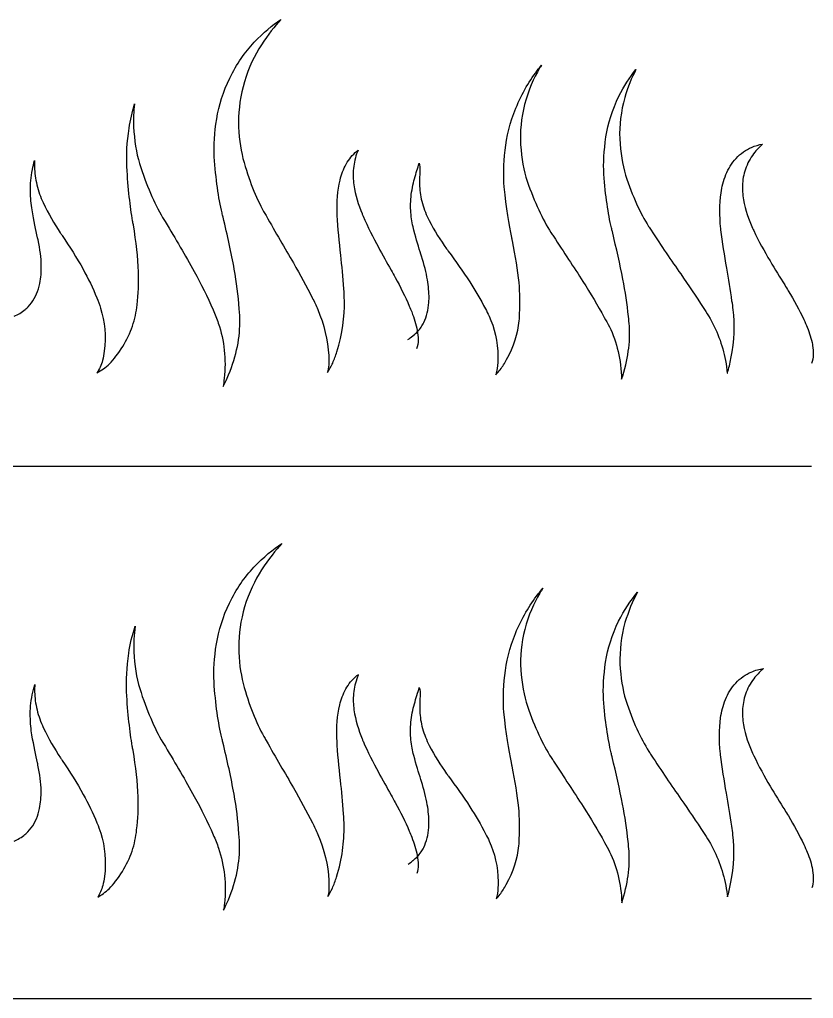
# Model space of a CAD drawing. Extents: x -11 to 6914, y 38 to 2262.
# Drawn here: x 6031 to 6914, y 1152 to 2241 of the extents above; entities that cross this region are included whole.
import ezdxf

# ---------------------------------------------------------------- set-up
doc = ezdxf.new("R2010")
doc.units = 0
doc.layers.add('Layer_1', color=7, linetype='CONTINUOUS')

msp = doc.modelspace()

# ---------------------------------------------------------------- linework, layer by layer
at = {"layer": 'Layer_1', "color": 7}
for points in [[(6264.75776, 2175.68792), (6264.75776, 2175.688)], [(6583.0796, 2142.21496), (6583.0796, 2142.21496)], [(6274.6216, 2126.74552), (6274.6216, 2126.74552)], [(6588.43152, 2101.27376), (6588.43152, 2101.27376)], [(6683.38912, 2110.12264), (6683.38912, 2110.12264)], [(6571.06344, 2095.33112), (6571.06344, 2095.33112)], [(6394.46376, 2079.95568), (6394.46376, 2079.95568)], [(6828.10976, 2086.32072), (6828.10976, 2086.32072)], [(6681.05192, 2068.84072), (6681.05192, 2068.84072)], [(6595.74136, 2060.94024), (6595.74136, 2060.94024)], [(6705.19408, 2067.72128), (6705.19408, 2067.72128)], [(6835.3232, 2058.44), (6835.3232, 2058.44)], [(6043.08464, 2050.03064), (6043.08464, 2050.03064)], [(6050.26416, 2056.9236), (6050.26416, 2056.9236)], [(6570.25304, 2054.51712), (6570.25304, 2054.51712)], [(6811.36384, 2048.11456), (6811.36384, 2048.11456)], [(6057.24448, 2037.10256), (6057.24448, 2037.10256)], [(6466.50576, 2043.50744), (6466.50576, 2043.50744)], [(6479.16944, 2036.1468), (6479.16944, 2036.1468)], [(6836.33344, 2040.41288), (6836.33344, 2040.41288)], [(6044.91216, 2029.11888), (6044.91216, 2029.11888)], [(6256.25752, 2025.74456), (6256.25752, 2025.74456)], [(6156.7476, 2016.7928), (6156.7476, 2016.7928)], [(6192.99696, 2016.0576), (6192.99696, 2016.0576)], [(6384.52368, 2022.828), (6384.52368, 2022.828)], [(6413.25464, 2021.9536), (6413.25464, 2021.9536)], [(6157.59552, 2012.24672), (6157.59552, 2012.24672)], [(6622.22888, 2003.85488), (6622.22888, 2003.85488)], [(6689.48424, 2009.1648), (6689.48424, 2009.1648)], [(6733.51672, 2006.67168), (6733.5168, 2006.67168)], [(6810.94088, 2010.27576), (6810.94088, 2010.27576)], [(6051.06624, 1998.13952), (6051.06624, 1998.13952)], [(6051.62336, 1995.62864), (6051.62336, 1995.62864)], [(6078.3616, 2000.582), (6078.36168, 2000.582)], [(6578.48168, 1998.44968), (6578.48168, 1998.44968)], [(6388.40432, 1978.68488), (6388.40432, 1978.68488)], [(6163.26216, 1960.26792), (6163.26216, 1960.26792)], [(6225.19008, 1960.6972), (6225.19008, 1960.6972)], [(6269.91, 1963.10144), (6269.91, 1963.10144)], [(6335.6336, 1970.02424), (6335.63368, 1970.02424)], [(6444.31424, 1962.11168), (6444.31424, 1962.11168)], [(6817.81152, 1964.34224), (6817.81152, 1964.34224)], [(6531.7928, 1949.08072), (6531.7928, 1949.08072)], [(6657.70896, 1949.5604), (6657.70896, 1949.5604)], [(6702.21128, 1951.9984), (6702.21128, 1951.9984)], [(6051.98304, 1941.28552), (6051.98304, 1941.28552)], [(6882.18944, 1945.5744), (6882.18944, 1945.5744)], [(6116.94392, 1931.23888), (6116.94392, 1931.23888)], [(6356.5832, 1931.39632), (6356.5832, 1931.39632)], [(6823.58904, 1927.57704), (6823.58904, 1927.57704)], [(6161.66808, 1923.51856), (6161.66808, 1923.51856)], [(6246.25512, 1917.99552), (6246.25512, 1917.99552)], [(6464.57792, 1922.00352), (6464.57792, 1922.00352)], [(6486.3752, 1925.9392), (6486.3752, 1925.9392)], [(6791.53208, 1920.5212), (6791.53208, 1920.5212)], [(6681.518, 1909.43432), (6681.518, 1909.43432)], [(6708.27984, 1910.392), (6708.27984, 1910.392)], [(6903.53104, 1907.01008), (6903.53104, 1907.01008)], [(6477.84728, 1898.74776), (6477.84728, 1898.74776)], [(0, 1744), (6912, 1744)], [(6827.69776, 1502.662176), (6827.69776, 1502.662176)], [(6044.74864, 1445.008248), (6044.74864, 1445.008256)], [(6383.99336, 1442.26568), (6383.99336, 1442.26568)], [(6413.3016, 1437.951808), (6413.3016, 1437.9518)], [(6810.55768, 1426.288232), (6810.55768, 1426.288232)], [(6469.5328, 1422.308608), (6469.5328, 1422.308616)], [(6050.8864, 1414.09912), (6050.8864, 1414.09912)], [(6162.87592, 1376.275392), (6162.87592, 1376.2754)], [(6444.35488, 1378.130552), (6444.35488, 1378.130544)], [(6817.45872, 1380.291336), (6817.45872, 1380.291344)], [(6586.2852, 1364.161344), (6586.2852, 1364.161344)], [(6882.22688, 1361.58964), (6882.22688, 1361.58964)], [(6051.75816, 1357.36784), (6051.75816, 1357.367848)], [(6391.38128, 1357.229208), (6391.38128, 1357.229216)], [(6246.47968, 1333.997888), (6246.47968, 1333.99788)], [(6464.62416, 1338.040072), (6464.62416, 1338.040072)], [(6586.94168, 1329.995712), (6586.94168, 1329.99572)], [(6681.74656, 1325.438096), (6681.74656, 1325.438096)], [(6707.92184, 1326.372192), (6707.92184, 1326.3722)], [(0, 1152), (6912, 1152)]]:
    msp.add_lwpolyline(points, dxfattribs=at)
for points in [[(6291.93168, 2215.46984), (6302.30992, 2226.25056), (6312.21296, 2234.6268), (6321.52912, 2240.71928)], [(6321.52912, 2240.71928), (6314.82408, 2233.49104), (6307.58032, 2224.11824), (6299.98376, 2212.60416)], [(6264.75776, 2175.688), (6272.5356, 2191.33888), (6281.65016, 2204.60576), (6291.93168, 2215.46984)], [(6299.98376, 2212.60416), (6292.42232, 2201.0328), (6286.10552, 2187.31952), (6281.1668, 2171.60392)], [(6608.47256, 2186.07176), (6609.55056, 2187.41288), (6610.62336, 2188.72824), (6611.69064, 2190.01776)], [(6611.69064, 2190.01776), (6610.97936, 2188.89536), (6610.25936, 2187.7452), (6609.53072, 2186.56712)], [(6583.0796, 2142.21496), (6590.12408, 2158.93432), (6598.59896, 2173.61264), (6608.47256, 2186.07176)], [(6609.53072, 2186.56712), (6602.79888, 2175.57328), (6597.19488, 2162.17608), (6592.85296, 2146.3736)], [(6697.8076, 2155.50304), (6703.4276, 2166.64816), (6709.7684, 2176.5432), (6716.76264, 2185.18232)], [(6716.76264, 2185.18232), (6711.88632, 2175.91168), (6707.71144, 2165.51976), (6704.28792, 2154.06016)], [(6250.30688, 2130.28176), (6252.80944, 2145.442), (6257.63704, 2160.6324), (6264.75776, 2175.68792)], [(6281.1668, 2171.60392), (6276.7388, 2156.4932), (6274.58128, 2141.49344), (6274.6216, 2126.74552)], [(6152.83152, 2120.00232), (6154.15112, 2128.874), (6156.19024, 2137.85512), (6158.96944, 2146.9256)], [(6158.96944, 2146.9256), (6157.90688, 2138.4712), (6157.54016, 2130.02296), (6157.87744, 2121.59832)], [(6592.85288, 2146.37352), (6589.06672, 2131.14008), (6587.58024, 2116.07232), (6588.43152, 2101.27376)], [(6592.85296, 2146.3736), (6592.85296, 2146.3736), (6592.85296, 2146.3736), (6592.85288, 2146.37352)], [(6683.38912, 2110.12264), (6685.74408, 2125.1224), (6690.56248, 2140.31288), (6697.8076, 2155.50304)], [(6704.28792, 2154.06016), (6700.00424, 2138.44752), (6698.17312, 2123.12544), (6698.70896, 2108.238)], [(6571.06344, 2095.33112), (6572.742, 2110.44824), (6576.7024, 2126.10856), (6583.0796, 2142.21496)], [(6247.64064, 2088.15496), (6246.99832, 2100.71992), (6247.85488, 2114.81328), (6250.30688, 2130.28168)], [(6250.30688, 2130.28168), (6250.30688, 2130.28176), (6250.30688, 2130.28176), (6250.30688, 2130.28176)], [(6274.6216, 2126.74552), (6274.80056, 2111.6848), (6276.50112, 2098.13384), (6279.562, 2086.13568)], [(6150.34696, 2077.22176), (6149.78496, 2089.7544), (6150.56144, 2104.0176), (6152.83152, 2120.00232)], [(6157.87744, 2121.59832), (6158.64768, 2106.43656), (6160.85304, 2092.7276), (6164.45416, 2080.5688)], [(6588.43152, 2101.27376), (6589.46936, 2086.11704), (6591.92312, 2072.64016), (6595.74136, 2060.94024)], [(6681.05192, 2068.84072), (6680.32216, 2080.92656), (6681.06472, 2094.74536), (6683.38912, 2110.12264)], [(6698.70896, 2108.238), (6699.40584, 2092.96352), (6701.6252, 2079.44712), (6705.19408, 2067.72128)], [(6845.2348, 2098.57912), (6849.42024, 2100.35), (6853.58352, 2101.51696), (6857.69304, 2102.19)], [(6857.69304, 2102.19), (6854.73376, 2099.58472), (6851.85944, 2096.65344), (6849.14288, 2093.38104)], [(6394.46376, 2079.95568), (6397.4872, 2085.4596), (6401.48456, 2090.31648), (6406.19872, 2094.2524)], [(6406.88704, 2093.61192), (6404.49616, 2087.6108), (6403.05272, 2081.42728), (6402.4896, 2075.26064)], [(6406.19872, 2094.2524), (6406.6744, 2094.64296), (6407.15512, 2095.02072), (6407.64056, 2095.38584)], [(6407.64056, 2095.38584), (6407.38192, 2094.8), (6407.13072, 2094.20864), (6406.88704, 2093.61192)], [(6570.25304, 2054.51712), (6569.22912, 2066.22864), (6569.44512, 2079.82512), (6571.06344, 2095.33112)], [(6828.10976, 2086.32072), (6833.22952, 2091.8652), (6839.06072, 2095.9), (6845.2348, 2098.57912)], [(6849.14288, 2093.38104), (6845.12944, 2088.51536), (6841.78472, 2082.88576), (6839.31992, 2076.64712)], [(6045.25336, 2073.8916), (6045.96592, 2077.3176), (6046.76912, 2080.6668), (6047.66704, 2083.92768)], [(6047.66704, 2083.92768), (6047.60864, 2081.69592), (6047.5844, 2079.28296), (6047.59984, 2076.68008)], [(6164.45416, 2080.5688), (6172.10024, 2056.57952), (6180.7812, 2036.53272), (6190.11848, 2020.682)], [(6256.25752, 2025.74456), (6252.3332, 2042.3924), (6249.2176, 2063.31432), (6247.64064, 2088.15496)], [(6279.562, 2086.13568), (6286.07024, 2062.36896), (6293.97432, 2042.82576), (6302.56592, 2027.2932)], [(6387.64616, 2062.27312), (6389.08696, 2068.27272), (6391.356, 2074.3012), (6394.46376, 2079.95568)], [(6470.42472, 2063.76152), (6472.212, 2070.03128), (6473.95816, 2075.78704), (6475.6036, 2080.90224)], [(6475.6036, 2080.90224), (6476.3076, 2078.56928), (6476.5584, 2075.39336), (6476.32848, 2071.21128)], [(6816.81136, 2068.3188), (6819.47048, 2074.88904), (6823.3096, 2080.98896), (6828.10976, 2086.32072)], [(6043.08464, 2050.03064), (6042.98536, 2057.6296), (6043.65224, 2065.58808), (6045.25336, 2073.8916)], [(6047.59984, 2076.68008), (6047.7592, 2070.35704), (6048.598, 2063.75728), (6050.26416, 2056.9236)], [(6156.7476, 2016.7928), (6154.09456, 2032.396), (6151.756, 2052.43616), (6150.34696, 2077.22176)], [(6402.4896, 2075.26064), (6401.9284, 2068.89936), (6402.15592, 2062.7764), (6402.96912, 2056.98928)], [(6476.32848, 2071.21128), (6476.04032, 2066.96936), (6475.92296, 2061.70128), (6476.08704, 2055.26776)], [(6689.48424, 2009.1648), (6685.83248, 2024.6528), (6682.75488, 2044.67672), (6681.05192, 2068.84072)], [(6839.31992, 2076.64712), (6837.02312, 2070.66448), (6835.71824, 2064.52448), (6835.3232, 2058.44)], [(6384.3632, 2026.25048), (6383.99496, 2037.73552), (6384.7652, 2050.22776), (6387.64616, 2062.27312)], [(6466.50576, 2043.50744), (6467.3296, 2050.68904), (6468.61688, 2057.48936), (6470.42472, 2063.76152)], [(6595.74136, 2060.94024), (6603.87752, 2037.60176), (6612.84368, 2018.4984), (6622.22888, 2003.85488)], [(6705.19408, 2067.72128), (6712.79416, 2044.23736), (6721.57496, 2025.3296), (6730.82216, 2010.72192)], [(6811.36384, 2048.11456), (6812.27248, 2054.6736), (6814.06968, 2061.53864), (6816.81136, 2068.31872)], [(6816.81136, 2068.31872), (6816.81136, 2068.3188), (6816.81136, 2068.3188), (6816.81136, 2068.3188)], [(6835.3232, 2058.44), (6834.93192, 2052.12032), (6835.3432, 2046.07952), (6836.33344, 2040.41288)], [(6044.91216, 2029.11888), (6043.89392, 2035.30256), (6043.24088, 2042.23704), (6043.08464, 2050.03064)], [(6050.26416, 2056.9236), (6052.0584, 2049.94448), (6054.36048, 2043.29176), (6057.24448, 2037.10256)], [(6402.96912, 2056.98928), (6404.6752, 2045.26744), (6408.0256, 2034.58688), (6412.024, 2024.85688)], [(6476.08704, 2055.26776), (6476.37776, 2049.0708), (6477.3568, 2042.67976), (6479.16944, 2036.1468)], [(6578.48168, 1998.44968), (6575.48872, 2012.54528), (6572.55968, 2031.08488), (6570.25304, 2054.51712)], [(6810.94088, 2010.27576), (6809.75416, 2021.75912), (6809.536, 2034.80496), (6811.36384, 2048.11456)], [(6057.24448, 2037.10256), (6063.27128, 2024.8252), (6069.6472, 2013.40896), (6076.31928, 2003.50824)], [(6466.52896, 2023.77216), (6465.87488, 2030.02944), (6465.8208, 2036.60744), (6466.50576, 2043.50744)], [(6479.16944, 2036.1468), (6481.12464, 2029.43776), (6483.5516, 2023.11808), (6486.51592, 2017.32992)], [(6836.33344, 2040.41288), (6838.42176, 2028.76648), (6842.16176, 2018.23784), (6846.50184, 2008.68856)], [(6051.06624, 1998.13952), (6049.2256, 2006.64376), (6047.0844, 2016.7444), (6044.91216, 2029.11888)], [(6257.5068, 2020.88152), (6257.08424, 2022.4656), (6256.6676, 2024.08672), (6256.25752, 2025.74456)], [(6302.56592, 2027.2932), (6303.44328, 2025.74528), (6304.32608, 2024.23224), (6305.21352, 2022.754)], [(6384.52368, 2022.828), (6384.45968, 2023.96024), (6384.40592, 2025.10144), (6384.3632, 2026.25048)], [(6157.59552, 2012.24672), (6157.3116, 2013.72376), (6157.02872, 2015.23896), (6156.7476, 2016.7928)], [(6190.11848, 2020.682), (6191.07328, 2019.10464), (6192.03288, 2017.56312), (6192.99696, 2016.0576)], [(6192.99696, 2016.0576), (6204.5384, 1996.74536), (6215.41648, 1978.27568), (6225.19008, 1960.6972)], [(6269.91, 1963.10144), (6266.67184, 1981.33472), (6262.3016, 2000.5956), (6257.5068, 2020.88152)], [(6305.21352, 2022.754), (6315.87312, 2003.86448), (6326.15776, 1986.34736), (6335.6336, 1970.02424)], [(6388.40432, 1978.68488), (6386.82208, 1993.70272), (6385.14224, 2008.50888), (6384.52368, 2022.828)], [(6412.024, 2024.85688), (6412.42832, 2023.8804), (6412.8388, 2022.91272), (6413.25464, 2021.9536)], [(6413.25464, 2021.9536), (6418.3764, 2009.92432), (6424.21936, 1998.56456), (6430.15912, 1987.62024)], [(6469.66376, 2006.39872), (6468.33056, 2011.55048), (6467.25232, 2017.30832), (6466.52896, 2023.77216)], [(6486.51592, 2017.32992), (6492.7632, 2005.69648), (6499.27776, 1994.99144), (6505.97888, 1985.86112)], [(6076.31928, 2003.50824), (6076.99784, 2002.52048), (6077.67872, 2001.54488), (6078.3616, 2000.582)], [(6163.26216, 1960.26792), (6162.73824, 1976.04056), (6160.69648, 1993.33488), (6157.59552, 2012.24672)], [(6477.58984, 1979.62584), (6475.1828, 1987.18608), (6472.48392, 1995.91832), (6469.66376, 2006.39872)], [(6622.22888, 2003.85488), (6623.1372, 2002.46904), (6624.04928, 2001.1192), (6624.9648, 1999.8056)], [(6690.57128, 2004.8736), (6690.204, 2006.26712), (6689.84144, 2007.6976), (6689.48424, 2009.1648)], [(6702.21128, 1951.9984), (6699.04624, 1968.36768), (6694.93152, 1985.98784), (6690.57128, 2004.8736)], [(6730.82216, 2010.72192), (6731.7164, 2009.3368), (6732.6148, 2007.9868), (6733.51672, 2006.67168)], [(6733.5168, 2006.67168), (6744.93408, 1988.89056), (6756.08424, 1972.66584), (6766.53672, 1957.76112)], [(6811.31728, 2007.03), (6811.18336, 2008.09896), (6811.0576, 2009.1812), (6810.94088, 2010.27576)], [(6817.81152, 1964.34224), (6815.38752, 1978.45152), (6812.87624, 1992.7548), (6811.31728, 2007.03)], [(6846.50184, 2008.68856), (6846.91976, 2007.7736), (6847.34328, 2006.86696), (6847.77128, 2005.96864)], [(6847.77128, 2005.96864), (6853.31752, 1994.12024), (6859.60392, 1982.96856), (6865.99256, 1972.21688)], [(6051.62336, 1995.62864), (6051.44128, 1996.45184), (6051.25544, 1997.28856), (6051.06624, 1998.13952)], [(6055.17792, 1967.02336), (6055.01688, 1975.75208), (6053.77024, 1985.22584), (6051.62336, 1995.62864)], [(6078.36168, 2000.582), (6086.64536, 1988.3152), (6094.57232, 1975.706), (6101.69816, 1962.9932)], [(6579.3628, 1994.55096), (6579.06872, 1995.81456), (6578.77488, 1997.114), (6578.48168, 1998.44968)], [(6586.6792, 1948.16088), (6585.38928, 1962.05288), (6582.81672, 1977.44), (6579.3628, 1994.55096)], [(6624.9648, 1999.8056), (6636.50016, 1981.95968), (6647.55608, 1965.21232), (6657.70896, 1949.5604)], [(6430.15912, 1987.62024), (6434.844, 1978.96424), (6439.61608, 1970.4916), (6444.31424, 1962.11168)], [(6505.97888, 1985.86112), (6506.62576, 1984.9932), (6507.2744, 1984.13768), (6507.92472, 1983.2948)], [(6507.92472, 1983.2948), (6516.23568, 1971.9668), (6524.3208, 1960.49248), (6531.7928, 1949.08072)], [(6391.71344, 1941.33744), (6390.88688, 1954.29584), (6389.65504, 1966.7344), (6388.40432, 1978.68488)], [(6478.27968, 1977.48704), (6478.0524, 1978.19064), (6477.8224, 1978.90336), (6477.58984, 1979.62584)], [(6484.80952, 1951.19072), (6483.40648, 1959.46176), (6481.1696, 1968.15152), (6478.27968, 1977.48704)], [(6865.99256, 1972.21688), (6871.34928, 1963.17872), (6876.8148, 1954.33968), (6882.18944, 1945.5744)], [(6053.4908, 1947.32128), (6054.768, 1953.52024), (6055.30608, 1960.09856), (6055.17792, 1967.02336)], [(6101.69816, 1962.9932), (6107.32096, 1952.84896), (6112.46664, 1942.25784), (6116.94392, 1931.23888)], [(6161.66808, 1923.51856), (6163.19512, 1935.37056), (6163.68056, 1947.63952), (6163.26216, 1960.26792)], [(6225.19008, 1960.6972), (6232.90392, 1946.61152), (6239.97464, 1932.37808), (6246.25512, 1917.99552)], [(6275.3968, 1919.10672), (6274.376, 1933.8404), (6272.46984, 1948.50064), (6269.91, 1963.10144)], [(6335.63368, 1970.02424), (6343.11144, 1956.97264), (6350.13, 1944.10824), (6356.5832, 1931.39632)], [(6444.31424, 1962.11168), (6445.866, 1959.35768), (6447.39192, 1956.606), (6448.8884, 1953.85464)], [(6823.58904, 1927.57704), (6821.91016, 1940.14984), (6819.85424, 1952.39112), (6817.81152, 1964.34224)], [(6448.8884, 1953.85464), (6454.6636, 1943.22072), (6460.01784, 1932.67416), (6464.57792, 1922.00352)], [(6486.5284, 1930.88112), (6486.594, 1937.46408), (6485.98832, 1944.22664), (6484.80952, 1951.19072)], [(6531.7928, 1949.08072), (6538.06584, 1939.3964), (6543.95424, 1929.35744), (6549.26312, 1918.97584)], [(6657.70896, 1949.5604), (6666.2396, 1936.20216), (6674.23208, 1922.836), (6681.518, 1909.43432)], [(6708.27984, 1910.392), (6706.9968, 1924.1804), (6704.88528, 1938.03928), (6702.21128, 1951.9984)], [(6766.53672, 1957.76112), (6775.31464, 1945.07192), (6783.69048, 1932.68088), (6791.53208, 1920.5212)], [(6040.53448, 1921.284), (6045.7276, 1926.74744), (6049.64496, 1933.6476), (6051.98304, 1941.28552)], [(6051.98304, 1941.28552), (6052.59096, 1943.25888), (6053.0948, 1945.27552), (6053.4908, 1947.32128)], [(6392.36832, 1928.04192), (6392.30512, 1932.58424), (6392.07776, 1937.01432), (6391.71344, 1941.33744)], [(6587.35768, 1913.9504), (6588.05432, 1924.9232), (6587.77768, 1936.32408), (6586.6792, 1948.16088)], [(6882.18944, 1945.5744), (6883.55728, 1943.38344), (6884.90872, 1941.1836), (6886.24152, 1938.9744)], [(6886.24152, 1938.9744), (6892.55256, 1928.49744), (6898.45936, 1917.8976), (6903.53104, 1907.01008)], [(6116.94392, 1931.23888), (6118.5032, 1927.5476), (6119.8904, 1923.75728), (6121.0888, 1919.872)], [(6356.5832, 1931.39632), (6358.82184, 1927.12016), (6360.8628, 1922.79616), (6362.70672, 1918.4276)], [(6383.94488, 1871.15328), (6390.37192, 1891.4216), (6392.64344, 1910.36856), (6392.36832, 1928.04192)], [(6486.3752, 1925.9392), (6486.48096, 1927.58608), (6486.53088, 1929.23624), (6486.5284, 1930.88112)], [(6824.99496, 1917.8988), (6824.61432, 1921.23064), (6824.14152, 1924.4544), (6823.58904, 1927.57704)], [(6025.03048, 1910.65408), (6029.26744, 1912.66096), (6033.47632, 1914.98088), (6037.21256, 1918.14024)], [(6037.21256, 1918.14024), (6038.36968, 1919.12152), (6039.478, 1920.16808), (6040.53448, 1921.284)], [(6121.0888, 1919.872), (6125.74048, 1904.73232), (6127.46216, 1888.60096), (6125.2752, 1871.78904)], [(6159.80824, 1911.46704), (6160.68264, 1915.4976), (6161.30344, 1919.51928), (6161.66808, 1923.51856)], [(6246.25512, 1917.99552), (6248.4764, 1913.13664), (6250.43632, 1908.17528), (6252.12704, 1903.11528)], [(6276.0808, 1903.90816), (6276.1304, 1909.06616), (6275.89904, 1914.13344), (6275.3968, 1919.10672)], [(6362.70672, 1918.4276), (6369.85656, 1901.376), (6373.93104, 1884.23808), (6374.88928, 1867.0484)], [(6464.57792, 1922.00352), (6465.50136, 1919.82144), (6466.39704, 1917.6504), (6467.24992, 1915.48608)], [(6480.76592, 1903.74808), (6484.11144, 1910.4592), (6485.8796, 1918.12832), (6486.3752, 1925.9392)], [(6549.26312, 1918.97584), (6550.71176, 1916.39936), (6552.07264, 1913.72568), (6553.33496, 1910.95416)], [(6791.53208, 1920.5212), (6793.66888, 1917.51008), (6795.69136, 1914.4068), (6797.5988, 1911.21488)], [(6822.46512, 1863.67792), (6826.48576, 1884.0524), (6826.836, 1901.96696), (6824.99496, 1917.8988)], [(6138.24792, 1866.24376), (6149.19112, 1880.40616), (6156.47808, 1895.71376), (6159.80824, 1911.46704)], [(6467.24992, 1915.48608), (6469.87608, 1908.49192), (6472.07392, 1901.7644), (6473.35128, 1895.07032)], [(6553.33496, 1910.95416), (6559.34208, 1897.69176), (6563.00968, 1882.65024), (6563.16416, 1865.87064)], [(6572.85896, 1862.47304), (6580.93248, 1877.16056), (6585.58824, 1891.84888), (6586.90928, 1905.58168)], [(6586.90928, 1905.58168), (6587.19864, 1908.44208), (6587.34752, 1911.2348), (6587.35768, 1913.95032)], [(6587.35768, 1913.95032), (6587.35768, 1913.9504), (6587.35768, 1913.9504), (6587.35768, 1913.9504)], [(6681.518, 1909.43432), (6683.56376, 1906.12176), (6685.46496, 1902.67008), (6687.2156, 1899.08064)], [(6709.44432, 1899.768), (6709.21312, 1903.44096), (6708.82264, 1906.98264), (6708.27984, 1910.392)], [(6797.5988, 1911.21488), (6806.6724, 1895.90176), (6812.99512, 1879.21672), (6816.42456, 1861.39392)], [(6903.53104, 1907.01008), (6904.83952, 1904.17336), (6906.10024, 1901.34616), (6907.27904, 1898.51976)], [(6252.12704, 1903.11528), (6258.69912, 1883.33144), (6261.06048, 1862.82248), (6258.72432, 1841.76544)], [(6261.83904, 1841.79952), (6271.4072, 1862.96296), (6275.94176, 1883.7468), (6276.0808, 1903.90816)], [(6468.98552, 1889.29848), (6472.32216, 1891.93112), (6475.37848, 1895.10856), (6477.84728, 1898.74776)], [(6473.35128, 1895.07032), (6474.04736, 1891.42224), (6474.49928, 1887.88024), (6474.4448, 1884.45776)], [(6477.84728, 1898.74776), (6478.92808, 1900.34144), (6479.89952, 1902.00752), (6480.76592, 1903.74808)], [(6687.2156, 1899.08064), (6695.54632, 1881.85616), (6700.2804, 1862.3248), (6700.73936, 1840.59376)], [(6700.73936, 1840.59376), (6707.96216, 1862.35312), (6710.60096, 1882.14872), (6709.44432, 1899.768)], [(6907.27904, 1898.51976), (6909.89792, 1892.00888), (6911.95064, 1885.60024), (6913.08776, 1879.15528)], [(6462.81272, 1884.74112), (6464.76736, 1886.1404), (6466.64688, 1887.46224), (6468.4192, 1888.85256)], [(6468.4192, 1888.85256), (6468.60912, 1889.00016), (6468.79784, 1889.1488), (6468.98552, 1889.29848)], [(6474.4448, 1884.45776), (6474.3808, 1880.9216), (6473.89008, 1877.51064), (6472.61112, 1874.50464)], [(6913.08776, 1879.15528), (6913.15096, 1878.79496), (6913.212, 1878.43544), (6913.27, 1878.07688)], [(6913.27, 1878.07688), (6913.808, 1874.64544), (6914.12336, 1871.34816), (6914.00696, 1868.1908)], [(6125.2752, 1871.78904), (6124.80472, 1868.25776), (6124.17296, 1864.83416), (6123.36952, 1861.52672)], [(6131.0448, 1857.83328), (6133.59408, 1860.43656), (6135.99552, 1863.23848), (6138.24792, 1866.24376)], [(6374.88928, 1867.0484), (6375.05424, 1863.42432), (6375.09416, 1859.95576), (6374.99968, 1856.63688)], [(6379.41736, 1858.70768), (6381.10936, 1862.76016), (6382.61128, 1866.9124), (6383.94488, 1871.15328)], [(6563.16416, 1865.87064), (6563.17536, 1861.37904), (6562.94496, 1856.99152), (6562.44696, 1852.72136)], [(6565.7924, 1851.32608), (6568.38488, 1854.796), (6570.73904, 1858.50952), (6572.85896, 1862.47304)], [(6818.45264, 1847.6264), (6820.06944, 1852.87568), (6821.39152, 1858.23112), (6822.46512, 1863.67792)], [(6914.00696, 1868.1908), (6913.86368, 1864.5656), (6913.28544, 1861.1196), (6911.88632, 1858.16464)], [(6123.36952, 1861.52672), (6121.70512, 1856.33928), (6119.62432, 1851.78904), (6117.11608, 1847.92776)], [(6117.11608, 1847.92776), (6122.06952, 1850.41096), (6126.7244, 1853.69192), (6131.0448, 1857.83328)], [(6373.51776, 1848.11952), (6375.6556, 1851.42264), (6377.6176, 1854.9576), (6379.41736, 1858.70768)], [(6374.99968, 1856.63688), (6374.61592, 1853.53688), (6374.12368, 1850.7008), (6373.51776, 1848.11952)], [(6562.44696, 1852.72136), (6562.04152, 1850.31504), (6561.48872, 1847.98416), (6560.78416, 1845.73432)], [(6560.78416, 1845.73432), (6562.58688, 1847.48248), (6564.258, 1849.34608), (6565.7924, 1851.32608)], [(6816.42456, 1861.39392), (6817.27696, 1856.5992), (6817.93368, 1852.00328), (6818.37264, 1847.59512)], [(6257.34952, 1832.6596), (6258.95, 1835.60528), (6260.44528, 1838.65224), (6261.83904, 1841.79952)], [(6258.72432, 1841.76544), (6258.36192, 1838.63336), (6257.9048, 1835.598), (6257.34952, 1832.6596)], [(6818.37264, 1847.59512), (6818.37264, 1847.53752), (6818.37264, 1847.47976), (6818.38064, 1847.42224)], [(6818.38064, 1847.42224), (6818.40464, 1847.49024), (6818.42864, 1847.55832), (6818.45264, 1847.6264)], [(6291.646, 1631.5624), (6302.652, 1643.00248), (6313.12352, 1651.73904), (6322.9272, 1657.91592)], [(6322.9272, 1657.91592), (6315.88888, 1650.52736), (6308.2336, 1640.729744), (6300.1828, 1628.527016)], [(6264.46488, 1591.747416), (6272.24432, 1607.409976), (6281.3612, 1620.687984), (6291.646, 1631.5624)], [(6300.1828, 1628.527016), (6292.62392, 1616.959648), (6286.30952, 1603.251816), (6281.37312, 1587.54324)], [(6582.69544, 1558.039568), (6589.73, 1574.748), (6598.19384, 1589.4194), (6608.05576, 1601.874912)], [(6609.77176, 1602.67924), (6603.03288, 1591.678432), (6597.42296, 1578.27316), (6593.07632, 1562.46192)], [(6608.05576, 1601.874912), (6609.80184, 1604.049152), (6611.534, 1606.155712), (6613.25168, 1608.194088)], [(6613.25168, 1608.194088), (6612.11472, 1606.429), (6610.95456, 1604.590888), (6609.77176, 1602.67924)], [(6697.43312, 1571.57956), (6703.60448, 1583.826608), (6710.64512, 1594.566784), (6718.46584, 1603.792248)], [(6718.46584, 1603.792248), (6712.96488, 1593.860104), (6708.3032, 1582.571648), (6704.5468, 1569.997784)], [(6250.01384, 1546.310688), (6252.51528, 1561.480072), (6257.34272, 1576.680632), (6264.46488, 1591.747384)], [(6264.46488, 1591.747384), (6264.46488, 1591.747392), (6264.46488, 1591.747408), (6264.46488, 1591.747416)], [(6281.37312, 1587.543208), (6276.94696, 1572.439296), (6274.79048, 1557.446488), (6274.83072, 1542.705656)], [(6281.37312, 1587.54324), (6281.37312, 1587.543232), (6281.37312, 1587.543216), (6281.37312, 1587.543208)], [(6683.01464, 1526.158136), (6685.36792, 1541.169992), (6690.18616, 1556.374048), (6697.43312, 1571.57956)], [(6704.5468, 1569.997784), (6700.2652, 1554.392744), (6698.43512, 1539.078192), (6698.97064, 1524.19852)], [(6152.46864, 1535.88264), (6153.9364, 1545.760224), (6156.29616, 1555.774224), (6159.57656, 1565.896704)], [(6159.57656, 1565.896704), (6158.21416, 1556.471944), (6157.71472, 1547.052496), (6158.08952, 1537.662576)], [(6570.69888, 1511.190552), (6572.3736, 1526.29512), (6576.32728, 1541.943744), (6582.69544, 1558.039544)], [(6582.69544, 1558.039544), (6582.69544, 1558.039552), (6582.69544, 1558.03956), (6582.69544, 1558.039568)], [(6593.07632, 1562.46192), (6589.28576, 1547.219944), (6587.79648, 1532.144216), (6588.6464, 1517.338296)], [(6247.35288, 1504.161608), (6246.70832, 1516.732256), (6247.56312, 1530.832984), (6250.01384, 1546.310688)], [(6149.99048, 1493.128704), (6149.42816, 1505.652856), (6150.2024, 1519.90692), (6152.46864, 1535.88264)], [(6158.08952, 1537.662576), (6158.85824, 1522.49328), (6161.06304, 1508.777952), (6164.66432, 1496.613768)], [(6274.83072, 1542.705656), (6274.83072, 1542.705648), (6274.83072, 1542.70564), (6274.83072, 1542.705632)], [(6274.83072, 1542.705632), (6275.00944, 1527.651984), (6276.70928, 1514.107368), (6279.76856, 1502.114504)], [(6680.68472, 1484.84716), (6679.95208, 1496.940168), (6680.69272, 1510.768504), (6683.01464, 1526.15812)], [(6683.01464, 1526.15812), (6683.01464, 1526.158128), (6683.01464, 1526.158128), (6683.01464, 1526.158136)], [(6588.6464, 1517.338296), (6588.6464, 1517.338288), (6588.6464, 1517.338288), (6588.6464, 1517.33828)], [(6588.6464, 1517.33828), (6589.6828, 1502.173952), (6592.13608, 1488.690728), (6595.95464, 1476.985576)], [(6698.97064, 1524.19852), (6699.66704, 1508.931872), (6701.88536, 1495.422216), (6705.4524, 1483.702008)], [(6827.69776, 1502.662176), (6832.83256, 1508.252192), (6838.68224, 1512.327136), (6844.87872, 1515.040504)], [(6844.87872, 1515.040504), (6849.50472, 1517.015544), (6854.10272, 1518.254936), (6858.63024, 1518.905504)], [(6858.63024, 1518.905504), (6855.35448, 1516.11048), (6852.17312, 1512.922448), (6849.18328, 1509.320984)], [(6247.35288, 1504.161592), (6247.35288, 1504.1616), (6247.35288, 1504.1616), (6247.35288, 1504.161608)], [(6255.97984, 1441.7304), (6252.05328, 1458.381472), (6248.93448, 1479.309776), (6247.35288, 1504.161592)], [(6394.04672, 1496.194816), (6397.07128, 1501.739128), (6401.07568, 1506.63852), (6405.8036, 1510.619192)], [(6406.93736, 1509.565144), (6404.54824, 1503.56916), (6403.10584, 1497.39064), (6402.54296, 1491.228912)], [(6405.8036, 1510.619192), (6406.5896, 1511.269832), (6407.38928, 1511.8856), (6408.20136, 1512.4672)], [(6408.20136, 1512.4672), (6407.76, 1511.514832), (6407.3384, 1510.547288), (6406.93736, 1509.565144)], [(6569.89392, 1470.41196), (6568.87024, 1482.112888), (6569.08432, 1495.697344), (6570.69888, 1511.190552)], [(6816.37952, 1484.5364), (6819.0388, 1491.145416), (6822.8844, 1497.286512), (6827.69776, 1502.662176)], [(6849.18328, 1509.320984), (6845.17264, 1504.459016), (6841.83048, 1498.834064), (6839.36768, 1492.600952)], [(6045.06808, 1489.669672), (6045.88656, 1493.619728), (6046.8256, 1497.467912), (6047.89184, 1501.196552)], [(6047.89184, 1501.196552), (6047.80744, 1498.673736), (6047.76664, 1495.910104), (6047.77992, 1492.8922)], [(6047.77992, 1492.8922), (6047.93, 1486.548352), (6048.76288, 1479.928336), (6050.42648, 1473.075008)], [(6156.38472, 1432.745432), (6153.73632, 1448.335712), (6151.40016, 1468.359656), (6149.99048, 1493.128704)], [(6164.66432, 1496.613768), (6172.31072, 1472.613872), (6180.99304, 1452.559672), (6190.33192, 1436.703944)], [(6279.76856, 1502.114504), (6279.76856, 1502.114496), (6279.76856, 1502.114488), (6279.76856, 1502.114472)], [(6279.76856, 1502.114472), (6286.27352, 1478.35808), (6294.17472, 1458.823288), (6302.76312, 1443.29644)], [(6387.23776, 1478.408032), (6388.67232, 1484.436192), (6390.9384, 1490.499232), (6394.04672, 1496.1948)], [(6394.04672, 1496.1948), (6394.04672, 1496.194808), (6394.04672, 1496.194808), (6394.04672, 1496.194816)], [(6470.24304, 1479.529912), (6472.13792, 1486.212848), (6473.98728, 1492.31324), (6475.71824, 1497.677128)], [(6475.71824, 1497.677128), (6476.52128, 1495.29816), (6476.80872, 1491.96672), (6476.54704, 1487.484224)], [(6839.36768, 1492.600952), (6837.07272, 1486.62364), (6835.76896, 1480.488808), (6835.374, 1474.409344)], [(6042.91904, 1465.867312), (6042.81664, 1473.44672), (6043.47696, 1481.385616), (6045.06808, 1489.669672)], [(6402.54296, 1491.228896), (6401.98192, 1484.872592), (6402.2092, 1478.753936), (6403.02168, 1472.970496)], [(6402.54296, 1491.228912), (6402.54296, 1491.228904), (6402.54296, 1491.228896), (6402.54296, 1491.228896)], [(6476.54704, 1487.484224), (6476.24376, 1483.226208), (6476.11352, 1477.938584), (6476.26672, 1471.482352)], [(6680.68472, 1484.847136), (6680.68472, 1484.847144), (6680.68472, 1484.847152), (6680.68472, 1484.84716)], [(6689.13048, 1425.146056), (6685.47584, 1440.637536), (6682.39408, 1460.669008), (6680.68472, 1484.847136)], [(6705.4524, 1483.702008), (6705.4524, 1483.702), (6705.4524, 1483.701992), (6705.4524, 1483.701984)], [(6705.4524, 1483.701984), (6713.0484, 1460.228856), (6721.82584, 1441.329792), (6731.0696, 1426.727504)], [(6810.94232, 1464.234016), (6811.8444, 1470.819264), (6813.63808, 1477.716776), (6816.37952, 1484.536384)], [(6816.37952, 1484.536384), (6816.37952, 1484.536392), (6816.37952, 1484.536392), (6816.37952, 1484.5364)], [(6050.42648, 1473.075008), (6050.42648, 1473.075), (6050.42648, 1473.074992), (6050.42648, 1473.074992)], [(6050.42648, 1473.074992), (6052.21816, 1466.075968), (6054.52, 1459.406024), (6057.40568, 1453.202248)], [(6383.99336, 1442.26568), (6383.6128, 1453.77572), (6384.3704, 1466.306952), (6387.23776, 1478.408032)], [(6403.02168, 1472.970496), (6403.02168, 1472.970496), (6403.02168, 1472.970496), (6403.02168, 1472.970488)], [(6403.02168, 1472.970488), (6404.72608, 1461.255728), (6408.0748, 1450.580488), (6412.07152, 1440.854032)], [(6466.35736, 1459.32052), (6467.17176, 1466.483888), (6468.44784, 1473.269408), (6470.24304, 1479.529912)], [(6476.26672, 1471.482352), (6476.26672, 1471.482344), (6476.26672, 1471.482344), (6476.26672, 1471.482336)], [(6476.26672, 1471.482336), (6476.54784, 1465.263552), (6477.52096, 1458.851456), (6479.33128, 1452.298328)], [(6569.89392, 1470.411944), (6569.89392, 1470.411952), (6569.89392, 1470.411952), (6569.89392, 1470.41196)], [(6578.1128, 1414.3974), (6575.12536, 1428.479464), (6572.19984, 1447.000464), (6569.89392, 1470.411944)], [(6595.95464, 1476.985576), (6604.09128, 1453.63664), (6613.05896, 1434.526096), (6622.44584, 1419.877808)], [(6835.374, 1474.409344), (6834.98288, 1468.094704), (6835.394, 1462.058216), (6836.38312, 1456.395136)], [(6042.91904, 1465.867304), (6042.91904, 1465.867304), (6042.91904, 1465.867304), (6042.91904, 1465.867312)], [(6044.74864, 1445.008256), (6043.73192, 1451.176712), (6043.07824, 1458.09352), (6042.91904, 1465.867304)], [(6466.39736, 1439.637232), (6465.74104, 1445.877448), (6465.6816, 1452.438144), (6466.35736, 1459.320512)], [(6466.35736, 1459.320512), (6466.35736, 1459.320512), (6466.35736, 1459.320512), (6466.35736, 1459.32052)], [(6810.55768, 1426.288232), (6809.35944, 1437.792416), (6809.1288, 1450.87304), (6810.94232, 1464.234008)], [(6810.94232, 1464.234008), (6810.94232, 1464.234016), (6810.94232, 1464.234016), (6810.94232, 1464.234016)], [(6057.40568, 1453.202248), (6063.4364, 1440.89636), (6069.81744, 1429.458872), (6076.49552, 1419.54356)], [(6479.33128, 1452.298328), (6479.33128, 1452.29832), (6479.33128, 1452.29832), (6479.33128, 1452.29832)], [(6479.33128, 1452.29832), (6481.2844, 1445.568664), (6483.71136, 1439.231616), (6486.67776, 1433.42904)], [(6836.38312, 1456.395136), (6836.38312, 1456.395128), (6836.38312, 1456.395128), (6836.38312, 1456.395128)], [(6836.38312, 1456.395128), (6838.46968, 1444.755592), (6842.20792, 1434.231976), (6846.54632, 1424.685808)], [(6050.8864, 1414.09912), (6049.0528, 1422.586536), (6046.91712, 1432.66344), (6044.74864, 1445.008248)], [(6255.97984, 1441.730384), (6255.97984, 1441.730392), (6255.97984, 1441.7304), (6255.97984, 1441.7304)], [(6257.22976, 1436.86648), (6256.80704, 1438.450872), (6256.39008, 1440.072264), (6255.97984, 1441.730384)], [(6302.76312, 1443.29644), (6302.76312, 1443.29644), (6302.76312, 1443.296432), (6302.76312, 1443.296424)], [(6302.76312, 1443.296424), (6303.64024, 1441.749032), (6304.52272, 1440.236552), (6305.40976, 1438.758784)], [(6305.40976, 1438.758784), (6316.06568, 1419.87608), (6326.3476, 1402.366128), (6335.82184, 1386.050096)], [(6384.15768, 1438.836112), (6384.09208, 1439.970576), (6384.03736, 1441.11416), (6383.99336, 1442.26568)], [(6384.15768, 1438.836104), (6384.15768, 1438.836112), (6384.15768, 1438.836112), (6384.15768, 1438.836112)], [(6388.06704, 1394.620304), (6386.47968, 1409.657472), (6384.79056, 1424.48764), (6384.15768, 1438.836104)], [(6412.07152, 1440.854032), (6412.4756, 1439.877936), (6412.88592, 1438.910552), (6413.3016, 1437.951808)], [(6413.3016, 1437.9518), (6418.42128, 1425.926816), (6424.26272, 1414.570936), (6430.20136, 1403.6302)], [(6466.39744, 1439.637216), (6466.39736, 1439.637216), (6466.39736, 1439.637224), (6466.39736, 1439.637232)], [(6469.5328, 1422.308616), (6468.20136, 1427.44788), (6467.12288, 1433.190688), (6466.39744, 1439.637216)], [(6156.38472, 1432.745424), (6156.38472, 1432.745424), (6156.38472, 1432.745424), (6156.38472, 1432.745432)], [(6157.23112, 1428.20304), (6156.94768, 1429.67884), (6156.66536, 1431.192856), (6156.38472, 1432.745424)], [(6157.23112, 1428.203024), (6157.23112, 1428.203024), (6157.23112, 1428.203032), (6157.23112, 1428.20304)], [(6162.87592, 1376.2754), (6162.36, 1392.030032), (6160.32592, 1409.307072), (6157.23112, 1428.203024)], [(6190.33192, 1436.703944), (6191.28688, 1435.12604), (6192.24664, 1433.584), (6193.21096, 1432.078048)], [(6193.21096, 1432.078048), (6193.21096, 1432.07804), (6193.21096, 1432.07804), (6193.21096, 1432.07804)], [(6193.21096, 1432.07804), (6204.75432, 1412.759912), (6215.6344, 1394.286024), (6225.40992, 1376.704624)], [(6269.63448, 1379.081056), (6266.39744, 1397.314432), (6262.02696, 1416.576976), (6257.22976, 1436.86648)], [(6486.67776, 1433.42904), (6486.67776, 1433.429032), (6486.67776, 1433.429024), (6486.67776, 1433.429024)], [(6486.67776, 1433.429024), (6492.9296, 1421.767144), (6499.44976, 1411.041584), (6506.15688, 1401.897896)], [(6731.0696, 1426.727504), (6731.96352, 1425.342856), (6732.8616, 1423.993328), (6733.7632, 1422.678664)], [(6810.93736, 1423.036928), (6810.80232, 1424.107624), (6810.67544, 1425.191712), (6810.55768, 1426.288232)], [(6076.49552, 1419.54356), (6077.17472, 1418.55436), (6077.85624, 1417.577376), (6078.53976, 1416.613192)], [(6078.53976, 1416.613192), (6078.53976, 1416.613184), (6078.53976, 1416.613184), (6078.53976, 1416.613176)], [(6078.53976, 1416.613176), (6086.8308, 1404.329136), (6094.76392, 1391.705128), (6101.89496, 1378.979656)], [(6477.44432, 1395.591856), (6475.04304, 1403.139576), (6472.3492, 1411.852912), (6469.5328, 1422.308608)], [(6622.44584, 1419.877808), (6623.35424, 1418.49152), (6624.26656, 1417.141288), (6625.18224, 1415.827272)], [(6625.18224, 1415.827272), (6636.71968, 1397.975696), (6647.7776, 1381.224352), (6657.93248, 1365.569568)], [(6689.13048, 1425.146048), (6689.13048, 1425.146056), (6689.13048, 1425.146056), (6689.13048, 1425.146056)], [(6690.21824, 1420.854008), (6689.85072, 1422.247744), (6689.48792, 1423.678504), (6689.13048, 1425.146048)], [(6690.21824, 1420.853992), (6690.21824, 1420.854), (6690.21824, 1420.854), (6690.21824, 1420.854008)], [(6701.86008, 1367.97436), (6698.69648, 1384.343056), (6694.58152, 1401.964424), (6690.21824, 1420.853992)], [(6733.7632, 1422.678664), (6745.17648, 1404.903936), (6756.32368, 1388.685904), (6766.77416, 1373.787512)], [(6817.45872, 1380.291344), (6815.02952, 1394.41512), (6812.50952, 1408.737416), (6810.93736, 1423.036928)], [(6846.54632, 1424.685808), (6846.96408, 1423.771152), (6847.38744, 1422.864824), (6847.81528, 1421.966712)], [(6847.81528, 1421.966712), (6853.35952, 1410.122016), (6859.6444, 1398.973656), (6866.03192, 1388.224776)], [(6051.44128, 1411.59308), (6051.25992, 1412.414688), (6051.07488, 1413.24984), (6050.8864, 1414.09912)], [(6054.97216, 1383.0448), (6054.81816, 1391.755792), (6053.57952, 1401.21048), (6051.44128, 1411.59308)], [(6578.1128, 1414.397392), (6578.1128, 1414.3974), (6578.1128, 1414.3974), (6578.1128, 1414.3974)], [(6578.99224, 1410.502288), (6578.6988, 1411.764688), (6578.40544, 1413.06292), (6578.1128, 1414.397392)], [(6586.2852, 1364.161344), (6585.0036, 1378.037288), (6582.43928, 1393.40772), (6578.99224, 1410.502288)], [(6391.38128, 1357.229216), (6390.5552, 1370.200872), (6389.32184, 1382.654064), (6388.06704, 1394.620304)], [(6430.20136, 1403.6302), (6434.88544, 1394.977136), (6439.65696, 1386.507448), (6444.35488, 1378.130552)], [(6478.1324, 1393.456488), (6477.90576, 1394.158968), (6477.67632, 1394.8706), (6477.44432, 1395.591856)], [(6506.15688, 1401.897896), (6506.15688, 1401.897896), (6506.15688, 1401.897896), (6506.15688, 1401.897888)], [(6506.15688, 1401.897888), (6506.80432, 1401.028784), (6507.4536, 1400.172008), (6508.10456, 1399.328048)], [(6508.10456, 1399.328048), (6516.42272, 1387.9842), (6524.51408, 1376.496792), (6531.99144, 1365.07432)], [(6053.27, 1363.38716), (6054.5516, 1369.570872), (6055.09472, 1376.134416), (6054.97216, 1383.0448)], [(6335.82184, 1386.050096), (6335.82184, 1386.050088), (6335.82184, 1386.05008), (6335.82184, 1386.05008)], [(6335.82184, 1386.05008), (6343.29832, 1373.00424), (6350.31616, 1360.146184), (6356.76944, 1347.441216)], [(6484.64328, 1367.200256), (6483.24592, 1375.459512), (6481.01544, 1384.135896), (6478.1324, 1393.456488)], [(6866.03192, 1388.224776), (6871.38776, 1379.189072), (6876.85264, 1370.352488), (6882.22688, 1361.58964)], [(6101.89496, 1378.979656), (6101.89504, 1378.979656), (6101.89504, 1378.979648), (6101.89504, 1378.979648)], [(6101.89504, 1378.979648), (6107.52192, 1368.825168), (6112.6712, 1358.224232), (6117.15144, 1347.195944)], [(6161.26232, 1339.574424), (6162.79592, 1351.408688), (6163.28792, 1363.661568), (6162.87592, 1376.275392)], [(6225.40992, 1376.704624), (6233.12528, 1362.61656), (6240.1976, 1348.381496), (6246.47968, 1333.997888)], [(6269.63448, 1379.08104), (6269.63448, 1379.081048), (6269.63448, 1379.081048), (6269.63448, 1379.081056)], [(6275.11592, 1335.088096), (6274.0976, 1349.820408), (6272.19336, 1364.480072), (6269.63448, 1379.08104)], [(6444.35488, 1378.130544), (6445.90656, 1375.37764), (6447.43232, 1372.627016), (6448.92888, 1369.87684)], [(6766.77416, 1373.787512), (6775.55032, 1361.103904), (6783.92504, 1348.719064), (6791.76624, 1336.566152)], [(6823.24304, 1343.491856), (6821.56392, 1356.074744), (6819.50592, 1368.32748), (6817.45872, 1380.291336)], [(6051.75816, 1357.367848), (6052.36704, 1359.335488), (6052.87224, 1361.34668), (6053.27, 1363.387152)], [(6053.27, 1363.387152), (6053.27, 1363.38716), (6053.27, 1363.38716), (6053.27, 1363.38716)], [(6448.92888, 1369.87684), (6454.70432, 1359.2474), (6460.0604, 1348.705664), (6464.62416, 1338.040072)], [(6486.34872, 1346.9214), (6486.41832, 1353.494048), (6485.8172, 1360.2464), (6484.64328, 1367.200256)], [(6531.99144, 1365.07432), (6538.26904, 1355.380688), (6544.16144, 1345.333032), (6549.47384, 1334.943256)], [(6586.94168, 1329.99572), (6587.64568, 1340.95252), (6587.37656, 1352.338512), (6586.2852, 1364.161344)], [(6657.93248, 1365.569568), (6666.46472, 1352.208896), (6674.45888, 1338.840968), (6681.74656, 1325.438096)], [(6707.92184, 1326.3722), (6706.642, 1340.158096), (6704.53296, 1354.015568), (6701.86008, 1367.97436)], [(6882.22688, 1361.58964), (6883.59448, 1359.39928), (6884.94576, 1357.200088), (6886.27856, 1354.991592)], [(6040.31744, 1337.439712), (6045.5012, 1342.87652), (6049.41616, 1349.752344), (6051.75816, 1357.36784)], [(6392.03488, 1343.919432), (6391.97248, 1348.466576), (6391.74584, 1352.901408), (6391.38128, 1357.229208)], [(6886.27856, 1354.991592), (6892.58912, 1344.518112), (6898.49704, 1333.922776), (6903.57136, 1323.040624)], [(6117.15144, 1347.195944), (6118.712, 1343.501384), (6120.10008, 1339.707728), (6121.2992, 1335.819152)], [(6159.39616, 1327.542088), (6160.27232, 1331.565928), (6160.8952, 1335.581176), (6161.26232, 1339.574424)], [(6356.76944, 1347.441216), (6359.00792, 1343.16748), (6361.04896, 1338.845992), (6362.8932, 1334.480096)], [(6383.57456, 1286.979104), (6390.02144, 1307.262464), (6392.30624, 1326.22708), (6392.03488, 1343.919432)], [(6480.58216, 1319.849936), (6483.92328, 1326.5394), (6485.69176, 1334.19088), (6486.19208, 1341.987584)], [(6486.19208, 1341.987592), (6486.29888, 1343.631528), (6486.34992, 1345.278984), (6486.34872, 1346.9214)], [(6486.19208, 1341.987584), (6486.19208, 1341.987592), (6486.19208, 1341.987592), (6486.19208, 1341.987592)], [(6824.6496, 1333.805616), (6824.26912, 1337.140344), (6823.79608, 1340.366752), (6823.24304, 1343.491856)], [(6024.86424, 1326.854832), (6029.0828, 1328.860552), (6033.2772, 1331.170752), (6037.00232, 1334.31228)], [(6037.00232, 1334.31228), (6038.15688, 1335.28848), (6039.26288, 1336.329592), (6040.31744, 1337.439712)], [(6121.2992, 1335.819152), (6125.95352, 1320.666152), (6127.67384, 1304.521568), (6125.48216, 1287.696312)], [(6246.47968, 1333.99788), (6248.7016, 1329.138624), (6250.66208, 1324.176928), (6252.35336, 1319.11672)], [(6275.11592, 1335.08808), (6275.11592, 1335.088088), (6275.11592, 1335.088088), (6275.11592, 1335.088096)], [(6275.7972, 1319.89108), (6275.8484, 1325.048472), (6275.61736, 1330.115224), (6275.11592, 1335.08808)], [(6362.8932, 1334.480096), (6370.04432, 1317.439128), (6374.12392, 1300.313296), (6375.09216, 1283.13684)], [(6464.62416, 1338.040072), (6465.54832, 1335.859112), (6466.44488, 1333.68908), (6467.29864, 1331.52572)], [(6467.29864, 1331.52572), (6469.92832, 1324.534856), (6472.13048, 1317.808584), (6473.4128, 1311.113752)], [(6549.47384, 1334.943256), (6549.47384, 1334.943248), (6549.47384, 1334.943248), (6549.47384, 1334.94324)], [(6549.47384, 1334.94324), (6550.9236, 1332.364784), (6552.28552, 1329.68892), (6553.54864, 1326.915176)], [(6586.48712, 1321.6398), (6586.77824, 1324.495632), (6586.92928, 1327.284088), (6586.94168, 1329.995712)], [(6791.76624, 1336.566152), (6791.76624, 1336.566144), (6791.76624, 1336.566144), (6791.76624, 1336.566144)], [(6791.76624, 1336.566144), (6793.90264, 1333.556672), (6795.92488, 1330.455176), (6797.83232, 1327.265336)], [(6822.09544, 1279.536064), (6826.13104, 1299.92816), (6826.49008, 1317.859648), (6824.6496, 1333.805616)], [(6137.83464, 1282.412), (6148.77064, 1296.538384), (6156.05904, 1311.815352), (6159.39616, 1327.542088)], [(6252.35336, 1319.11672), (6258.9276, 1299.331904), (6261.29112, 1278.823008), (6258.95824, 1257.76684)], [(6261.54128, 1257.794768), (6271.1144, 1278.952032), (6275.65424, 1299.73196), (6275.7972, 1319.89108)], [(6477.66816, 1314.866688), (6478.74712, 1316.454992), (6479.71696, 1318.115336), (6480.58216, 1319.849936)], [(6553.54864, 1326.915176), (6559.55992, 1313.64168), (6563.22776, 1298.58708), (6563.37952, 1281.792488)], [(6572.42728, 1278.619256), (6580.49736, 1293.269464), (6585.15704, 1307.929248), (6586.48712, 1321.6398)], [(6681.74656, 1325.438096), (6683.7928, 1322.125192), (6685.6944, 1318.673256), (6687.44544, 1315.083576)], [(6709.08368, 1315.750256), (6708.85352, 1319.42244), (6708.46384, 1322.96344), (6707.92184, 1326.372192)], [(6797.83232, 1327.265336), (6806.90568, 1311.962096), (6813.23208, 1295.290384), (6816.67032, 1277.48468)], [(6903.57136, 1323.040624), (6904.88048, 1320.205344), (6906.14208, 1317.37956), (6907.32176, 1314.554448)], [(6468.8392, 1305.447632), (6472.15968, 1308.073608), (6475.20528, 1311.240976), (6477.66816, 1314.866688)], [(6473.4128, 1311.113752), (6474.11168, 1307.465056), (6474.56624, 1303.921168), (6474.51416, 1300.495336)], [(6687.44544, 1315.083576), (6695.55656, 1298.31608), (6700.26008, 1279.363392), (6700.93008, 1258.3246)], [(6700.93008, 1258.3246), (6707.72976, 1279.395936), (6710.20536, 1298.602992), (6709.08368, 1315.750256)], [(6907.32176, 1314.554448), (6909.9432, 1308.046888), (6911.99976, 1301.640448), (6913.14224, 1295.196536)], [(6463.19048, 1301.240248), (6464.9592, 1302.515344), (6466.66248, 1303.732152), (6468.27568, 1305.00244)], [(6468.27568, 1305.00244), (6468.46464, 1305.149824), (6468.65248, 1305.298192), (6468.8392, 1305.447632)], [(6474.51416, 1300.495336), (6474.45656, 1297.186968), (6474.02536, 1293.98668), (6472.92488, 1291.122728)], [(6125.48216, 1287.696312), (6125.01072, 1284.16212), (6124.37784, 1280.735856), (6123.57312, 1277.425992)], [(6379.03376, 1274.524856), (6380.73048, 1278.579648), (6382.2368, 1282.7348), (6383.57456, 1286.979104)], [(6913.14224, 1295.196536), (6913.20624, 1294.836232), (6913.26712, 1294.476776), (6913.32544, 1294.1182)], [(6913.32544, 1294.1182), (6913.86656, 1290.686928), (6914.1848, 1287.388392), (6914.0712, 1284.228416)], [(6123.57312, 1277.425992), (6122.0388, 1272.64792), (6120.15144, 1268.410568), (6117.90248, 1264.754264)], [(6117.90248, 1264.754264), (6122.41128, 1267.149376), (6126.66544, 1270.223024), (6130.6372, 1274.02392)], [(6130.6372, 1274.02392), (6133.18416, 1276.619968), (6135.58376, 1279.414416), (6137.83464, 1282.412)], [(6373.97264, 1265.27532), (6375.78728, 1268.189424), (6377.47144, 1271.2762), (6379.03376, 1274.524856)], [(6375.09216, 1283.13684), (6375.2592, 1279.515656), (6375.30136, 1276.049728), (6375.20936, 1272.733368)], [(6563.37952, 1281.792488), (6563.38992, 1277.296712), (6563.15848, 1272.905288), (6562.65936, 1268.631592)], [(6565.36536, 1267.502136), (6567.95568, 1270.962376), (6570.3084, 1274.665936), (6572.42728, 1278.619256)], [(6816.67032, 1277.48468), (6817.448, 1273.127024), (6818.06392, 1268.933704), (6818.5016, 1264.896392)], [(6818.5016, 1264.896392), (6819.92872, 1269.69264), (6821.11512, 1274.576224), (6822.09544, 1279.536064)], [(6914.0712, 1284.228416), (6913.9412, 1280.860584), (6913.43512, 1277.645536), (6912.24448, 1274.832584)], [(6375.20936, 1272.733368), (6374.87944, 1270.051848), (6374.46832, 1267.567752), (6373.97264, 1265.27532)], [(6562.65936, 1268.631592), (6562.33064, 1266.683512), (6561.90536, 1264.784864), (6561.38128, 1262.938648)], [(6561.38128, 1262.938648), (6562.79664, 1264.384136), (6564.1256, 1265.905128), (6565.36536, 1267.502136)], [(6257.86048, 1250.174576), (6259.15864, 1252.645256), (6260.38488, 1255.185488), (6261.54128, 1257.794768)], [(6258.95824, 1257.76684), (6258.65816, 1255.16952), (6258.29288, 1252.63868), (6257.86048, 1250.174576)]]:
    msp.add_open_spline(points, degree=3, dxfattribs=at)

doc.saveas('drawing.dxf')
